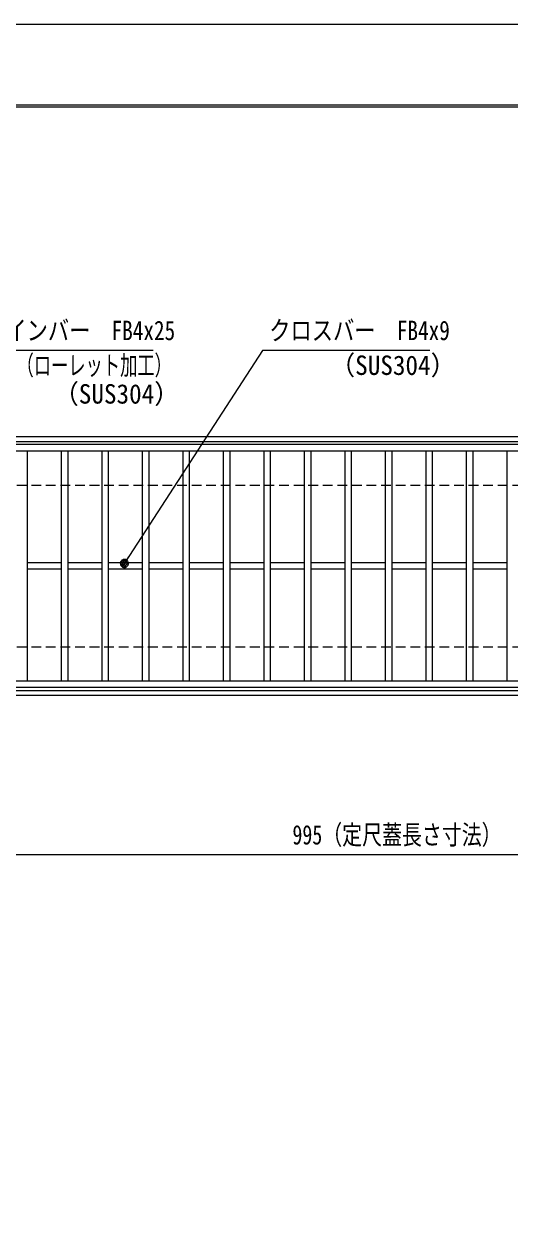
# Model space of a CAD drawing. Units: millimetres, scale not verified. Extents: x -1050 to 1050, y -742 to 742.
# Drawn here: x -518 to -218, y 0 to 742 of the extents above; entities that cross this region are included whole.
import ezdxf
from ezdxf.enums import TextEntityAlignment as Align

# ---------------------------------------------------------------- set-up
doc = ezdxf.new("R2010")
doc.units = ezdxf.units.MM
doc.header["$LTSCALE"] = 5
doc.linetypes.add('DASHED1', pattern=[1.8, 1.2, -0.6])
for name, color, linetype, lineweight in [('0-0_7-図\u3000枠', 4, 'Continuous', 9), ('0-1_寸法注釈', 2, 'Continuous', 9), ('0-2_0', 2, 'Continuous', 9), ('0-3_DEFPOINTS', 134, 'Continuous', 9), ('0-4_蓋', 5, 'Continuous', 9), ('0-9_枠', 7, 'Continuous', 9), ('0-A_溝開口', 4, 'DASHED1', 9)]:
    doc.layers.add(name, color=color, linetype=linetype, lineweight=lineweight)
doc.styles.add('ＭＳ ゴシック', font='')
doc.styles.get('ＭＳ ゴシック').set_extended_font_data('MS Gothic')

# ---------------------------------------------------------------- blocks, each defined once
blk = doc.blocks.new('_Dot')
at = {"layer": '0-2_0'}
for p, q in [((-2.5, 0), (-5, 0)), ((2.445, 0.5), (-2.445, 0.5)), ((1.997, 1.5), (-1.997, 1.5)), ((2.289, -0.995), (-2.289, -0.995)), ((1.499, -1.995), (-1.499, -1.995))]:
    blk.add_line(p, q, dxfattribs=at)
for points in [[(2.5, 0), (2.48, 0.313), (2.421, 0.622), (2.324, 0.92), (2.191, 1.204), (2.023, 1.469), (1.822, 1.711), (1.594, 1.926), (1.34, 2.111), (1.064, 2.262), (0.773, 2.378), (0.468, 2.456), (0.157, 2.495), (-0.157, 2.495), (-0.468, 2.456), (-0.773, 2.378), (-1.064, 2.262), (-1.34, 2.111), (-1.594, 1.926), (-1.822, 1.711), (-2.023, 1.469), (-2.191, 1.204), (-2.324, 0.92), (-2.421, 0.622), (-2.48, 0.313), (-2.5, 0), (0, 0)], [(-2.5, 0), (-2.48, -0.313), (-2.421, -0.622), (-2.324, -0.92), (-2.191, -1.204), (-2.023, -1.469), (-1.822, -1.711), (-1.594, -1.926), (-1.34, -2.111), (-1.064, -2.262), (-0.773, -2.378), (-0.468, -2.456), (-0.157, -2.495), (0.157, -2.495), (0.468, -2.456), (0.773, -2.378), (1.064, -2.262), (1.34, -2.111), (1.594, -1.926), (1.822, -1.711), (2.023, -1.469), (2.191, -1.204), (2.324, -0.92), (2.421, -0.622), (2.48, -0.313), (2.5, 0), (0, 0)]]:
    blk.add_lwpolyline(points, close=True, dxfattribs=at)

msp = doc.modelspace()

# ---------------------------------------------------------------- linework, layer by layer
at = {"layer": '0-0_7-図\u3000枠'}
msp.add_line((-973.75, 691.25), (998.75, 691.25), dxfattribs=at)
msp.add_lwpolyline([(-975, 692.5), (1000, 692.5), (1000, -692.5)], dxfattribs=at)
at = {"layer": '0-1_寸法注釈'}
msp.add_line((-785.45, 228.953), (199.55, 228.953), dxfattribs=at)
for points in [[(-438.147, 540.749), (-547.371, 540.749), (-640.288, 434.279)], [(-267.513, 540.749), (-370.72, 540.749), (-455.447, 409.812)]]:
    msp.add_lwpolyline(points, dxfattribs=at)
at = {"layer": '0-3_DEFPOINTS'}
msp.add_lwpolyline([(-1050, -742.5), (-1050, 742.5), (1050, 742.5), (1050, -742.5)], close=True, dxfattribs=at)
at = {"layer": '0-4_蓋'}
for p, q in [((204.55, 482.475), (-790.45, 482.475)), ((204.55, 478.475), (-790.45, 478.475)), ((-515.95, 478.475), (-515.95, 336.475)), ((-494.95, 478.475), (-494.95, 336.475)), ((-490.95, 478.475), (-490.95, 336.475)), ((-469.95, 478.475), (-469.95, 336.475)), ((-465.95, 478.475), (-465.95, 336.475)), ((-444.95, 478.475), (-444.95, 336.475)), ((-440.95, 478.475), (-440.95, 336.475)), ((-419.95, 478.475), (-419.95, 336.475)), ((-415.95, 478.475), (-415.95, 336.475)), ((-394.95, 478.475), (-394.95, 336.475)), ((-390.95, 478.475), (-390.95, 336.475)), ((-369.95, 478.475), (-369.95, 336.475)), ((-365.95, 478.475), (-365.95, 336.475)), ((-344.95, 478.475), (-344.95, 336.475)), ((-340.95, 478.475), (-340.95, 336.475)), ((-319.95, 478.475), (-319.95, 336.475)), ((-315.95, 478.475), (-315.95, 336.475)), ((-294.95, 478.475), (-294.95, 336.475)), ((-290.95, 478.475), (-290.95, 336.475)), ((-269.95, 478.475), (-269.95, 336.475)), ((-265.95, 478.475), (-265.95, 336.475)), ((-244.95, 478.475), (-244.95, 336.475)), ((-240.95, 478.475), (-240.95, 336.475)), ((-219.95, 478.475), (-219.95, 336.475)), ((-494.95, 409.475), (-515.95, 409.475)), ((-469.95, 409.475), (-490.95, 409.475)), ((-444.95, 409.475), (-465.95, 409.475)), ((-419.95, 409.475), (-440.95, 409.475)), ((-394.95, 409.475), (-415.95, 409.475)), ((-369.95, 409.475), (-390.95, 409.475)), ((-344.95, 409.475), (-365.95, 409.475)), ((-319.95, 409.475), (-340.95, 409.475)), ((-294.95, 409.475), (-315.95, 409.475)), ((-269.95, 409.475), (-290.95, 409.475)), ((-244.95, 409.475), (-265.95, 409.475)), ((-219.95, 409.475), (-240.95, 409.475)), ((-494.95, 405.475), (-515.95, 405.475)), ((-469.95, 405.475), (-490.95, 405.475)), ((-444.95, 405.475), (-465.95, 405.475)), ((-419.95, 405.475), (-440.95, 405.475)), ((-394.95, 405.475), (-415.95, 405.475)), ((-369.95, 405.475), (-390.95, 405.475)), ((-344.95, 405.475), (-365.95, 405.475)), ((-319.95, 405.475), (-340.95, 405.475)), ((-294.95, 405.475), (-315.95, 405.475)), ((-269.95, 405.475), (-290.95, 405.475)), ((-244.95, 405.475), (-265.95, 405.475)), ((-219.95, 405.475), (-240.95, 405.475)), ((-790.45, 336.475), (204.55, 336.475)), ((-790.45, 332.475), (204.55, 332.475))]:
    msp.add_line(p, q, dxfattribs=at)
at = {"layer": '0-9_枠'}
for p, q in [((-795.45, 487.475), (409.55, 487.475)), ((-792.45, 484.475), (407.714, 484.475)), ((-795.45, 327.475), (409.55, 327.475)), ((-792.45, 330.475), (411.386, 330.475))]:
    msp.add_line(p, q, dxfattribs=at)
at = {"layer": '0-A_溝開口'}
for p, q in [((-765.45, 457.475), (204.55, 457.475)), ((-765.45, 357.475), (204.55, 357.475))]:
    msp.add_line(p, q, dxfattribs=at)

# ---------------------------------------------------------------- block references
at = {"layer": '0-1_寸法注釈', "rotation": 236.78669}
msp.add_blockref('_Dot', (-455.995, 408.975), dxfattribs=at)

# ---------------------------------------------------------------- texts
at = {"layer": '0-1_寸法注釈', "color": 7, "style": 'ＭＳ ゴシック'}
for s, height, width, p in [('メインバー\u3000FB4x25', 12.02, 0.8, (-542.594, 543.436)), ('クロスバー\u3000FB4x9', 12.03, 0.8, (-366.554, 543.436)), ('（ローレット加工）', 12.02, 0.65, (-522.589, 521.881)), ('（SUS304）', 12.02, 0.95, (-329.105, 521.92)), ('（SUS304）', 12.02, 0.95, (-499.742, 504.216)), ('995（定尺蓋長さ寸法）', 12.03, 0.75, (-352.249, 231.64))]:
    msp.add_text(s, height=height, dxfattribs=dict(at, width=width)).set_placement(p, align=Align.BOTTOM_LEFT)

doc.saveas('drawing.dxf')
